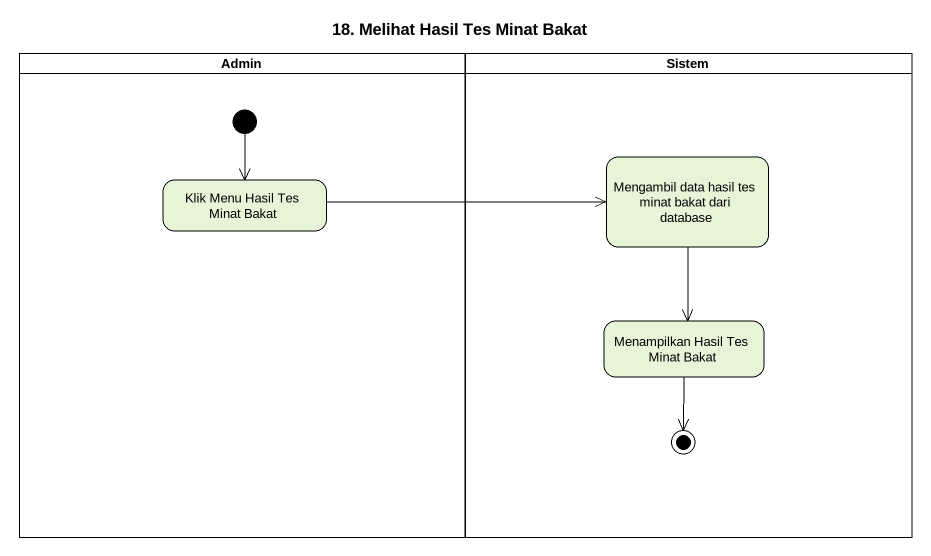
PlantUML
@startuml
title 18. Melihat Hasil Tes Minat Bakat
hide empty description
state Admin <<partition>> {
  state "Klik Menu Hasil Tes Minat Bakat" as Klik_Menu_Hasil_Tes_Minat
  [*] --> Klik_Menu_Hasil_Tes_Minat
}
state Sistem <<partition>> {
  state "Mengambil data hasil tes minat bakat dari database" as Mengambil_data_hasil_tes
  state "Menampilkan Hasil Tes Minat Bakat" as Menampilkan_Hasil_Tes_Minat
  Menampilkan_Hasil_Tes_Minat --> [*]
}
Klik_Menu_Hasil_Tes_Minat -right-> Mengambil_data_hasil_tes
Mengambil_data_hasil_tes --> Menampilkan_Hasil_Tes_Minat
@enduml
